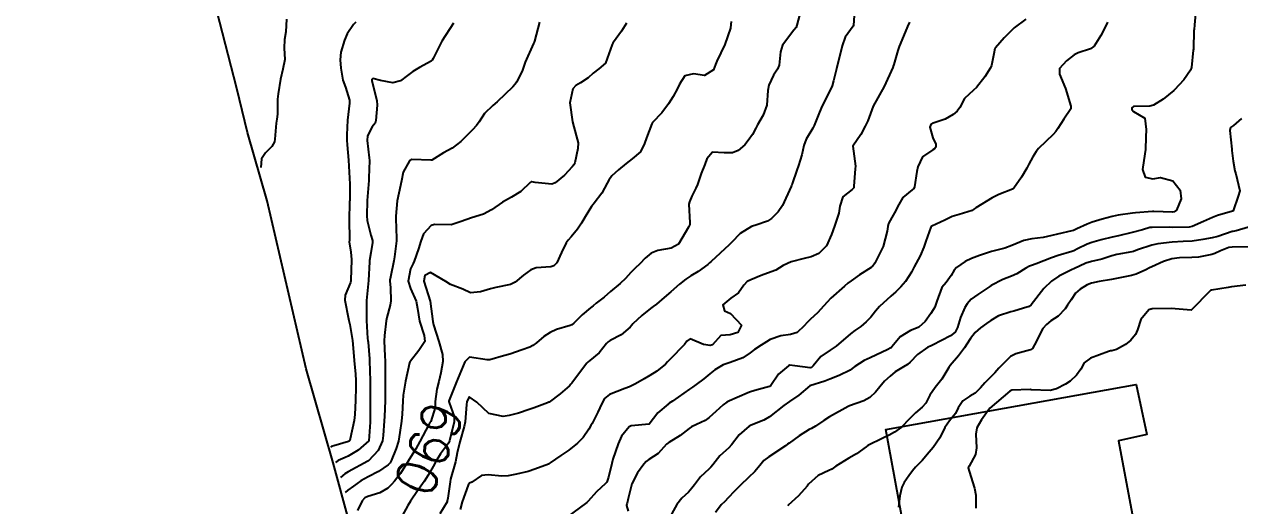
# Model space of a CAD drawing. Header units: metres. Extents: x 292545 to 299085, y 7450245 to 7463078.
# Drawn here: x 296104.6 to 296225.9, y 7454889.4 to 7454937.5 of the extents above; entities that cross this region are included whole.
import ezdxf
from ezdxf.enums import TextEntityAlignment as Align

# ---------------------------------------------------------------- set-up
doc = ezdxf.new("R2010")
doc.units = ezdxf.units.M
for name, color, linetype in [('Area', 45, 'Continuous'), ('Cotas', 45, 'Continuous'), ('Curvas de Nivel 1m', 11, 'Continuous'), ('Curvas de Nivel 5m', 15, 'Continuous'), ('Edificações', 30, 'Continuous')]:
    doc.layers.add(name, color=color, linetype=linetype)
doc.styles.add('Style-STANDARD', font='STANDARD.shx')

msp = doc.modelspace()

# ---------------------------------------------------------------- linework, layer by layer
at = {"layer": 'Area'}
msp.add_polyline3d([(296136.93, 7454888.08, 695.4), (296135.39, 7454893.71, 693.45), (296132.71, 7454903.09, 695.46), (296128.81, 7454919.86, 696.46), (296126.84, 7454926.69, 697.38), (296125.77, 7454931.1, 696), (296120.97, 7454949.86, 696.83), (296120.26, 7454952.28, 696.95), (296120.09, 7454953.6, 696.92), (296116.99, 7454965.78, 697.26), (296114.98, 7454974.18, 697.32), (296113.71, 7454981.37, 695.14), (296113.28, 7454983.04, 695.09), (296112.77, 7454985.55, 694.89), (296109.86, 7454994.06, 696.29), (296108.51, 7455003.69, 694.8), (296108.2, 7455006.27, 694.22), (296107.42, 7455010.39, 693.53), (296105.91, 7455022.85, 691.38), (296105.21, 7455025.84, 692.41), (296104.56, 7455029.49, 691.17)], dxfattribs=at)
at = {"layer": 'Curvas de Nivel 1m', "flags": 128}
for points, elevation in [([(296187.44, 7454938.39), (296187.36, 7454937.39), (296187.33, 7454937.33), (296186.52, 7454936.23), (296186.23, 7454935.34), (296186.08, 7454934.65), (296185.74, 7454933.35), (296185.66, 7454933.06), (296185.36, 7454931.84), (296185.22, 7454931.35), (296185.13, 7454931.13), (296184.25, 7454929.37), (296183.97, 7454928.72), (296183.43, 7454927.38), (296183.3, 7454927.14), (296182.64, 7454926.04), (296182.41, 7454925.39), (296182.19, 7454924.47), (296181.87, 7454923.39), (296181.72, 7454922.93), (296181.24, 7454921.56), (296181.2, 7454921.44), (296181.18, 7454921.4), (296181.13, 7454921.3), (296180.28, 7454919.41), (296179.85, 7454918.77), (296179.19, 7454918.1), (296178.78, 7454917.84), (296177.6, 7454917.45), (296177.28, 7454917.35), (296177.18, 7454917.31), (296176.05, 7454916.59), (296175.17, 7454915.72), (296174.93, 7454915.47), (296173.15, 7454913.8), (296172.99, 7454913.66), (296172.81, 7454913.5), (296171.84, 7454912.81), (296171.13, 7454912.36), (296170.62, 7454912.03), (296169.99, 7454911.54), (296169.11, 7454910.77), (296168.45, 7454910.2), (296167.68, 7454909.56), (296167.35, 7454909.31), (296167.09, 7454909.11), (296166.23, 7454908.43), (296165.34, 7454907.59), (296165.22, 7454907.44), (296165.07, 7454907.25), (296164.17, 7454906.49), (296163.05, 7454905.91), (296162.87, 7454905.8), (296162.69, 7454905.62), (296161.98, 7454904.68), (296161.03, 7454903.93), (296160.87, 7454903.8), (296160.74, 7454903.64), (296159.91, 7454902.55), (296159.23, 7454901.67), (296159.13, 7454901.54), (296159, 7454901.4), (296158.06, 7454900.6), (296156.97, 7454899.76), (296156.93, 7454899.74), (296156.82, 7454899.69), (296155.47, 7454899.2), (296154.97, 7454899.02), (296153.91, 7454898.67), (296152.96, 7454898.41), (296152.39, 7454898.31), (296150.96, 7454898.63), (296149.74, 7454899.77), (296148.98, 7454900.28), (296148.74, 7454899.78), (296148.72, 7454899.53), (296148.58, 7454897.79), (296148.49, 7454897.33), (296148.06, 7454895.79), (296147.8, 7454894.68), (296147.62, 7454893.8), (296147.13, 7454892.05), (296147.08, 7454891.81), (296146.86, 7454890.17), (296146.8, 7454889.86), (296146.79, 7454889.81), (296146.06, 7454888.6)], 689), ([(296130.75, 7454938), (296130.66, 7454936.75), (296130.53, 7454936), (296130.51, 7454935.12), (296130.59, 7454934), (296130.36, 7454933.01), (296130.14, 7454932.01), (296129.9, 7454930.57), (296129.84, 7454930.01), (296129.83, 7454928.52), (296129.77, 7454928.02), (296129.71, 7454927.61), (296129.59, 7454926.02), (296129.53, 7454925.76), (296129.28, 7454925.28), (296128.63, 7454924.66), (296128.25, 7454924.05), (296128.19, 7454923.19)], 696), ([(296147.42, 7454937.61), (296146.24, 7454935.82), (296145.39, 7454934.07), (296145.29, 7454933.92), (296145.19, 7454933.83), (296144.03, 7454933.19), (296143.37, 7454932.8), (296142.82, 7454932.39), (296142.12, 7454931.87), (296141.35, 7454931.66), (296140.12, 7454931.89), (296139.36, 7454932.1), (296139.25, 7454932), (296139.25, 7454931.9), (296139.35, 7454931.46), (296139.77, 7454929.9), (296139.79, 7454929.44), (296139.67, 7454927.9), (296139.58, 7454927.63), (296139.3, 7454927.25), (296138.84, 7454926.35), (296138.8, 7454925.9), (296139.01, 7454924.15), (296139.03, 7454923.9), (296138.97, 7454922.17), (296138.96, 7454921.9), (296138.84, 7454920.29), (296138.81, 7454919.9), (296138.75, 7454918.36), (296138.79, 7454917.9), (296139.17, 7454916.44), (296139.33, 7454915.9), (296139.34, 7454915.72), (296139.15, 7454914.69), (296139.04, 7454913.9), (296139.03, 7454913.79), (296138.92, 7454911.9), (296138.76, 7454910.24), (296138.73, 7454909.91), (296138.72, 7454909.54), (296138.72, 7454907.91), (296138.83, 7454906.12), (296138.86, 7454905.9), (296138.88, 7454905.74), (296139.02, 7454904.07), (296139.04, 7454903.9), (296139.04, 7454903.88), (296139.11, 7454901.9), (296139.11, 7454901.79), (296139.09, 7454899.9), (296139.09, 7454899.78), (296139.1, 7454897.9), (296139.1, 7454897.75), (296138.95, 7454895.9), (296137.89, 7454894.95), (296136.91, 7454894.36), (296136.6, 7454894.24), (296135.91, 7454893.94), (296135.63, 7454893.74)], 694), ([(296156.02, 7454937.7), (296155.52, 7454935.82), (296155.47, 7454935.71), (296155.4, 7454935.58), (296154.58, 7454933.72), (296154.26, 7454932.83), (296153.72, 7454931.73), (296153.57, 7454931.51), (296153.35, 7454931.26), (296151.78, 7454929.75), (296151.33, 7454929.39), (296150.5, 7454928.59), (296149.98, 7454927.77), (296149.7, 7454927.38), (296149.3, 7454926.97), (296148.15, 7454925.8), (296147.28, 7454925.12), (296146.42, 7454924.67), (296145.26, 7454923.94), (296145.17, 7454923.92), (296143.26, 7454923.99), (296143.01, 7454923.85), (296142.39, 7454922.72), (296142.23, 7454921.87), (296141.97, 7454920.62), (296141.8, 7454919.87), (296141.67, 7454918.34), (296141.67, 7454917.87), (296141.7, 7454917.35), (296141.72, 7454915.87), (296141.54, 7454914.26), (296141.46, 7454913.88), (296141.13, 7454912.24), (296141.07, 7454911.94), (296141.06, 7454911.88), (296141.11, 7454911.18), (296141.17, 7454909.88), (296141.09, 7454909.43), (296140.75, 7454908.21), (296140.69, 7454907.88), (296140.52, 7454906.42), (296140.51, 7454905.89), (296140.57, 7454904.34), (296140.59, 7454903.88), (296140.6, 7454902.29), (296140.6, 7454901.88), (296140.61, 7454900.25), (296140.6, 7454899.88), (296140.53, 7454898.31), (296140.51, 7454897.88), (296140.41, 7454896.42), (296140.33, 7454895.89), (296139.89, 7454894.92), (296138.93, 7454893.9), (296138.86, 7454893.86), (296136.89, 7454892.79), (296136.56, 7454892.59), (296136.12, 7454892.23)], 693), ([(296164.7, 7454937.6), (296164.19, 7454936.82), (296163.4, 7454935.73), (296163.32, 7454935.61), (296163.26, 7454935.47), (296162.61, 7454933.62), (296161.94, 7454933.07), (296161.37, 7454932.62), (296160.85, 7454932.15), (296160.11, 7454931.65), (296159.62, 7454931.39), (296159.35, 7454931.04), (296159.04, 7454929.66), (296159.3, 7454927.76), (296159.34, 7454927.66), (296159.35, 7454927.61), (296159.86, 7454925.65), (296159.85, 7454925.08), (296159.52, 7454923.66), (296159.44, 7454923.48), (296159.26, 7454923.26), (296158.49, 7454922.42), (296157.57, 7454921.68), (296157.23, 7454921.54), (296155.57, 7454921.71), (296155.23, 7454921.76), (296155.18, 7454921.76), (296155.08, 7454921.71), (296154.13, 7454920.81), (296153.22, 7454920.24), (296152.31, 7454919.74), (296151.2, 7454918.96), (296150.43, 7454918.54), (296149.2, 7454918.16), (296148.18, 7454917.8), (296147.19, 7454917.48), (296145.51, 7454917.5), (296145.19, 7454917.42), (296144.43, 7454916.58), (296144.17, 7454915.84), (296143.93, 7454915.07), (296143.48, 7454913.85), (296143.38, 7454913.61), (296143.14, 7454913.06), (296142.9, 7454911.85), (296143.11, 7454911.12), (296143.69, 7454909.84), (296143.83, 7454909.1), (296144.03, 7454907.84), (296144.49, 7454906.4), (296144.55, 7454905.83), (296143.96, 7454904.92), (296143.11, 7454903.85), (296143.07, 7454903.8), (296143.02, 7454903.68), (296142.61, 7454901.86), (296142.39, 7454900.45), (296142.35, 7454899.87), (296142.28, 7454898.55), (296142.22, 7454897.87), (296142.07, 7454896.74), (296141.91, 7454895.87), (296141.68, 7454895.12), (296141.2, 7454893.88), (296141.09, 7454893.69), (296140.9, 7454893.5), (296139.94, 7454892.84), (296138.89, 7454892.3), (296138.18, 7454891.91), (296137.43, 7454891.37), (296136.87, 7454890.95), (296136.6, 7454890.72)], 692), ([(296175.13, 7454937.77), (296175.1, 7454937.47), (296175.07, 7454937.13), (296174.53, 7454935.48), (296173.73, 7454933.83), (296173.58, 7454933.5), (296173.37, 7454932.95), (296172.48, 7454932.4), (296171.37, 7454932.55), (296170.52, 7454932.37), (296169.98, 7454931.53), (296169.79, 7454931.09), (296169.34, 7454930.28), (296168.88, 7454929.55), (296168.21, 7454928.67), (296167.3, 7454927.69), (296167.25, 7454927.62), (296167.22, 7454927.57), (296166.69, 7454926.17), (296166.48, 7454925.58), (296166.1, 7454924.75), (296165.27, 7454924.05), (296164.65, 7454923.6), (296163.89, 7454922.98), (296163.24, 7454922.35), (296162.94, 7454921.93), (296162.77, 7454921.62), (296162.23, 7454920.63), (296161.47, 7454919.64), (296161.35, 7454919.5), (296161.21, 7454919.29), (296160.58, 7454918.27), (296160.21, 7454917.65), (296159.8, 7454917.04), (296159.17, 7454916.26), (296158.88, 7454915.95), (296158.66, 7454915.67), (296158.19, 7454914.71), (296157.73, 7454913.68), (296157.44, 7454913.38), (296157.14, 7454913.27), (296155.67, 7454913.17), (296155.13, 7454912.99), (296154.4, 7454912.44), (296153.56, 7454911.73), (296153.11, 7454911.5), (296151.66, 7454911.2), (296151.11, 7454911.09), (296150.1, 7454910.78), (296149.11, 7454910.69), (296148.35, 7454911.03), (296147.12, 7454911.51), (296146.64, 7454911.81), (296145.13, 7454912.72), (296144.54, 7454912.42), (296144.44, 7454911.84), (296145.09, 7454909.83), (296145.34, 7454907.83), (296145.42, 7454907.47), (296145.95, 7454905.82), (296146.31, 7454904.53), (296146.35, 7454903.82), (296146.15, 7454902.68), (296145.96, 7454901.82), (296145.75, 7454901.06), (296145.6, 7454899.82), (296145.58, 7454899.21), (296145.15, 7454897.83), (296145.07, 7454897.71), (296144.95, 7454897.51), (296144.07, 7454895.84), (296143.67, 7454895.1), (296142.9, 7454893.86), (296142.14, 7454892.62), (296141.52, 7454891.87), (296141.22, 7454891.53), (296140.87, 7454891.17), (296140.05, 7454890.7), (296138.86, 7454890.33), (296138.57, 7454890.19), (296138.3, 7454889.91), (296137.83, 7454888.93)], 691), ([(296192.97, 7454937.72), (296192.76, 7454937.27), (296192.36, 7454936.32), (296191.92, 7454935.27), (296191.79, 7454934.88), (296191.38, 7454933.49), (296191.32, 7454933.33), (296191.31, 7454933.28), (296191.28, 7454933.19), (296190.43, 7454931.29), (296189.33, 7454929.31), (296188.78, 7454927.85), (296188.53, 7454927.32), (296188.1, 7454926.51), (296187.28, 7454925.33), (296187.55, 7454923.33), (296187.53, 7454923.05), (296187.41, 7454921.33), (296187.38, 7454921.18), (296187.23, 7454921.01), (296186.3, 7454920.26), (296186, 7454919.34), (296185.91, 7454918.64), (296185.46, 7454917.35), (296185.17, 7454916.5), (296184.68, 7454915.36), (296183.91, 7454914.62), (296183.15, 7454914.29), (296182.43, 7454914.11), (296181.15, 7454913.77), (296180.34, 7454913.41), (296179.61, 7454912.95), (296179.13, 7454912.77), (296178.15, 7454912.42), (296177.12, 7454911.99), (296176.76, 7454911.81), (296176.41, 7454911.46), (296175.89, 7454910.68), (296175.1, 7454910.14), (296174.31, 7454909.48), (296174.48, 7454908.87), (296175.08, 7454908.62), (296176.19, 7454907.46), (296175.8, 7454906.72), (296175.06, 7454906.49), (296174.13, 7454906.41), (296173.27, 7454905.5), (296173.04, 7454905.42), (296172.39, 7454905.51), (296171.05, 7454906.08), (296170.73, 7454905.84), (296170.49, 7454905.53), (296169.03, 7454904.03), (296168.8, 7454903.78), (296168.59, 7454903.55), (296167.72, 7454902.86), (296167.01, 7454902.41), (296166.47, 7454902.1), (296165.59, 7454901.58), (296165.2, 7454901.38), (296164.99, 7454901.3), (296164.52, 7454901.13), (296162.99, 7454900.52), (296162.5, 7454900.11), (296162.22, 7454899.63), (296161.84, 7454898.75), (296161.25, 7454897.64), (296161.14, 7454897.44), (296160.94, 7454897.06), (296160.36, 7454896.22), (296159.8, 7454895.66), (296158.92, 7454894.97), (296158.14, 7454894.44), (296157.08, 7454893.69), (296156.98, 7454893.61), (296156.9, 7454893.57), (296155.55, 7454893.05), (296154.89, 7454892.84), (296153.71, 7454892.55), (296152.89, 7454892.39), (296152.26, 7454892.38), (296150.89, 7454892.5), (296150.23, 7454892.42), (296149.24, 7454891.78), (296149, 7454891.66), (296148.88, 7454891.47), (296148.27, 7454889.79), (296148.08, 7454889.02)], 688), ([(296204.56, 7454938), (296203.42, 7454937.14), (296202.41, 7454936.15), (296201.53, 7454935.16), (296201.48, 7454935.08), (296201.39, 7454934.56), (296201.15, 7454933.39), (296201.06, 7454933.16), (296200.47, 7454932.27), (296199.66, 7454931.19), (296199.35, 7454930.93), (296198.44, 7454930.1), (296197.98, 7454929.2), (296197.71, 7454928.82), (296197.32, 7454928.5), (296196.52, 7454928.02), (296195.31, 7454927.62), (296195.07, 7454927.48), (296195, 7454927.24), (296195.29, 7454926.15), (296195.58, 7454925.53), (296195.59, 7454925.24), (296195.46, 7454925.06), (296195.28, 7454924.95), (296194.24, 7454924.28), (296193.8, 7454923.25), (296193.7, 7454922.81), (296193.44, 7454921.26), (296193.38, 7454921.11), (296193.23, 7454920.96), (296192.29, 7454920.2), (296191.76, 7454919.27), (296191.59, 7454918.89), (296191.2, 7454918.2), (296190.86, 7454917.61), (296190.79, 7454917.29), (296190.74, 7454916.85), (296190.34, 7454915.29), (296189.49, 7454913.65), (296189.25, 7454913.31), (296189.2, 7454913.26), (296189.14, 7454913.22), (296187.97, 7454912.48), (296187.12, 7454911.88), (296186.81, 7454911.64), (296186.45, 7454911.34), (296185.1, 7454910.14), (296184.72, 7454909.74), (296184.41, 7454909.37), (296183.77, 7454908.69), (296183.08, 7454908.04), (296182.74, 7454907.72), (296182.45, 7454907.39), (296181.73, 7454906.73), (296181.06, 7454906.51), (296180.09, 7454906.38), (296179.05, 7454906.02), (296178.69, 7454905.79), (296178.15, 7454905.44), (296177.47, 7454905.01), (296177.04, 7454904.67), (296176.3, 7454904.19), (296175.03, 7454903.72), (296174.36, 7454903.48), (296173.52, 7454902.99), (296173.01, 7454902.58), (296172.42, 7454902.09), (296171.66, 7454901.51), (296171.27, 7454901.24), (296170.99, 7454901.05), (296169.29, 7454899.86), (296168.97, 7454899.64), (296168.92, 7454899.6), (296168.85, 7454899.55), (296167.82, 7454898.7), (296166.95, 7454897.57), (296165.15, 7454897.39), (296164.95, 7454897.3), (296164.19, 7454896.35), (296163.86, 7454895.61), (296163.34, 7454894.05), (296163.22, 7454893.62), (296162.89, 7454892.26), (296162.73, 7454891.78), (296162.6, 7454891.62), (296161.71, 7454890.79), (296160.86, 7454889.86), (296160.74, 7454889.75), (296160.61, 7454889.64), (296158.84, 7454888.35)], 687), ([(296212.73, 7454937.72), (296212.4, 7454937.03), (296212.07, 7454936.38), (296211.41, 7454935.33), (296211.03, 7454935.05), (296209.8, 7454934.66), (296209.39, 7454934.44), (296208.63, 7454933.84), (296207.95, 7454933.08), (296207.94, 7454932.51), (296208.55, 7454931.08), (296209.08, 7454929.32), (296209.05, 7454929.07), (296208.37, 7454928.03), (296207.78, 7454927.09), (296207.58, 7454926.81), (296207.3, 7454926.51), (296205.85, 7454925.11), (296205.6, 7454924.8), (296205.27, 7454924.25), (296204.86, 7454923.52), (296204.66, 7454923.13), (296204.15, 7454922.22), (296203.37, 7454921.14), (296203.3, 7454921.07), (296203.23, 7454921.04), (296201.89, 7454920.49), (296201.22, 7454920.16), (296199.58, 7454919.18), (296199.37, 7454919.02), (296199.21, 7454918.91), (296197.9, 7454918.5), (296197.2, 7454918.29), (296196.47, 7454917.95), (296195.18, 7454917.34), (296195.13, 7454917.3), (296195.1, 7454917.24), (296194.57, 7454915.84), (296194.39, 7454915.25), (296194.02, 7454914.38), (296193.41, 7454913.26), (296193.31, 7454913.09), (296193.14, 7454912.75), (296192.57, 7454911.81), (296192.1, 7454911.27), (296191.6, 7454910.79), (296191.1, 7454910.33), (296189.97, 7454909.3), (296189.55, 7454908.84), (296189.08, 7454908.25), (296188.62, 7454907.77), (296188.08, 7454907.32), (296187.48, 7454906.91), (296187.06, 7454906.58), (296185.64, 7454905.35), (296185.04, 7454904.96), (296184.09, 7454904.31), (296183.35, 7454903.38), (296183.18, 7454903.22), (296183.02, 7454903.19), (296181.49, 7454903.4), (296181.02, 7454903.44), (296180.86, 7454903.4), (296179.87, 7454902.55), (296179.11, 7454901.43), (296178.99, 7454901.33), (296177.5, 7454900.93), (296176.99, 7454900.76), (296175.73, 7454900.22), (296174.98, 7454899.89), (296174.71, 7454899.75), (296174.35, 7454899.49), (296173.62, 7454898.84), (296172.96, 7454898.21), (296172.55, 7454897.91), (296171.67, 7454897.51), (296171.18, 7454897.29), (296170.95, 7454897.12), (296170.05, 7454896.42), (296168.93, 7454895.72), (296168.82, 7454895.66), (296168.7, 7454895.55), (296167.84, 7454894.63), (296166.91, 7454894.03), (296166.65, 7454893.83), (296166.42, 7454893.57), (296165.79, 7454892.69), (296165.23, 7454891.59), (296165.15, 7454891.32), (296164.86, 7454890.14), (296164.76, 7454889.68), (296164.74, 7454889.59), (296164.71, 7454889.45), (296164.85, 7454888.87)], 686), ([(296226.1, 7454928.08), (296225.31, 7454927.41), (296225.01, 7454927.18), (296224.94, 7454926.88), (296225.13, 7454925.03), (296225.15, 7454924.88), (296225.27, 7454923.82), (296225.45, 7454922.88), (296225.56, 7454922.56), (296225.95, 7454920.87), (296225.76, 7454920.34), (296225.27, 7454918.88), (296225.24, 7454918.85), (296225.21, 7454918.84), (296223.7, 7454918.4), (296223.2, 7454918.2), (296222.32, 7454917.79), (296221.19, 7454917.3), (296220.89, 7454917.23), (296219.19, 7454917.22), (296218.91, 7454917.23), (296217.19, 7454917.22), (296216.97, 7454917.19), (296216.21, 7454916.98), (296215.18, 7454916.69), (296213.82, 7454916.37), (296213.18, 7454916.23), (296212.1, 7454915.96), (296211.17, 7454915.7), (296210.69, 7454915.53), (296209.73, 7454915.06), (296209.35, 7454914.88), (296209.16, 7454914.81), (296207.81, 7454914.42), (296207.15, 7454914.18), (296205.6, 7454913.56), (296205.15, 7454913.41), (296204.94, 7454913.33), (296204.56, 7454913.13), (296203.68, 7454912.59), (296203.13, 7454912.33), (296202.27, 7454912.01), (296201.12, 7454911.42), (296200.97, 7454911.32), (296200.77, 7454911.17), (296199.77, 7454910.52), (296199.1, 7454910.04), (296198.7, 7454909.59), (296198.49, 7454909.2), (296198.06, 7454908.21), (296197.75, 7454907.2), (296197.53, 7454906.74), (296197.05, 7454906.37), (296195.26, 7454905.45), (296195.04, 7454905.35), (296194.96, 7454905.32), (296194.8, 7454905.24), (296193.77, 7454904.52), (296193.03, 7454903.76), (296192.76, 7454903.52), (296192.35, 7454903.27), (296191.52, 7454902.77), (296191.01, 7454902.37), (296190.45, 7454901.84), (296189.99, 7454901.3), (296189.55, 7454900.74), (296188.98, 7454900.23), (296188.4, 7454899.9), (296186.97, 7454899.39), (296186.83, 7454899.33), (296184.96, 7454898.28), (296184.4, 7454897.92), (296183.57, 7454897.37), (296183.18, 7454897.14), (296182.95, 7454897.02), (296181.93, 7454896.4), (296180.93, 7454895.65), (296180.78, 7454895.55), (296180.56, 7454895.41), (296178.91, 7454894.31), (296178.42, 7454893.92), (296178.02, 7454893.44), (296177.52, 7454892.82), (296176.89, 7454892.23), (296176.08, 7454891.46), (296175.49, 7454890.85), (296174.86, 7454890.2), (296174.5, 7454889.84), (296174.16, 7454889.49), (296173.59, 7454888.74)], 684), ([(296226.82, 7454917.23), (296225.58, 7454916.88), (296225.25, 7454916.81), (296225.18, 7454916.79), (296223.76, 7454916.32), (296223.18, 7454916.16), (296222.26, 7454916), (296221.17, 7454915.85), (296220.3, 7454915.81), (296219.17, 7454915.75), (296217.76, 7454915.57), (296217.17, 7454915.45), (296215.74, 7454914.99), (296215.34, 7454914.82), (296215.16, 7454914.77), (296213.66, 7454914.51), (296213.15, 7454914.36), (296212.15, 7454914.03), (296211.14, 7454913.81), (296210.57, 7454913.63), (296209.35, 7454913.07), (296209.21, 7454913), (296209.13, 7454912.96), (296207.87, 7454912.33), (296207.12, 7454911.84), (296206.37, 7454911.1), (296205.1, 7454909.49), (296204.9, 7454909.32), (296204.34, 7454909.13), (296203.38, 7454908.85), (296203.09, 7454908.77), (296201.85, 7454908.38), (296201.07, 7454907.93), (296200.63, 7454907.62), (296200.03, 7454907.18), (296199.51, 7454906.73), (296199.05, 7454906.13), (296198.68, 7454905.56), (296198.44, 7454905.2), (296197.85, 7454904.38), (296197.02, 7454903.41), (296196.88, 7454903.21), (296196.19, 7454902.04), (296195.53, 7454901.23), (296194.99, 7454900.45), (296194.58, 7454899.64), (296194.23, 7454899.25), (296193.54, 7454898.68), (296192.96, 7454898.08), (296192.16, 7454897.27), (296191.47, 7454896.76), (296190.94, 7454896.46), (296190.15, 7454896.08), (296188.93, 7454895.48), (296188.81, 7454895.42), (296188.64, 7454895.31), (296187.65, 7454894.59), (296186.91, 7454894.16), (296185.6, 7454893.35), (296185.19, 7454893.07), (296184.9, 7454892.93), (296183.82, 7454892.44), (296182.88, 7454891.57), (296182.79, 7454891.46), (296182.73, 7454891.38), (296181.87, 7454890.39), (296180.85, 7454889.47), (296180.79, 7454889.4)], 683), ([(296226.77, 7454915.27), (296225.17, 7454915.25), (296224.85, 7454915.2), (296224.02, 7454914.89), (296223.44, 7454914.61), (296223.16, 7454914.5), (296221.83, 7454914.24), (296221.15, 7454914.21), (296219.92, 7454914.18), (296219.15, 7454914.06), (296218.31, 7454913.8), (296217.14, 7454913.27), (296216.93, 7454913.18), (296216.54, 7454912.99), (296215.6, 7454912.53), (296215.13, 7454912.4), (296213.97, 7454912.17), (296213.12, 7454912), (296211.88, 7454911.8), (296211.12, 7454911.64), (296210.69, 7454911.48), (296210, 7454911.06), (296209.54, 7454910.64), (296209.1, 7454909.98), (296208.74, 7454909.43), (296208.49, 7454909.08), (296207.8, 7454908.36), (296207.07, 7454907.88), (296206.64, 7454907.53), (296206.28, 7454907.1), (296205.43, 7454905.5), (296205.24, 7454905.12), (296205.04, 7454904.98), (296203.57, 7454904.6), (296203.03, 7454904.33), (296201.86, 7454903.16), (296201.48, 7454902.7), (296201.01, 7454902.22), (296200.47, 7454901.7), (296200.06, 7454901.18), (296199.51, 7454900.66), (296198.98, 7454900.37), (296198.28, 7454899.9), (296197.83, 7454899.2), (296197.54, 7454898.63), (296196.96, 7454897.89), (296196.47, 7454897.22), (296195.97, 7454896.2), (296195.32, 7454895.23), (296194.92, 7454894.75), (296194.22, 7454893.93), (296193.55, 7454893.25), (296193.24, 7454892.91), (296192.89, 7454892.41), (296192.41, 7454891.74), (296192.19, 7454891.27), (296192, 7454890.41), (296191.84, 7454889.28)], 682), ([(296226.54, 7454911.45), (296225.12, 7454911.28), (296224.79, 7454911.21), (296223.11, 7454910.93), (296223.03, 7454910.9), (296221.09, 7454908.93), (296219.09, 7454909.12), (296217.18, 7454909.07), (296217.09, 7454909.04), (296217.04, 7454909.03), (296216.87, 7454908.98), (296216.04, 7454908.03), (296215.74, 7454906.99), (296215.54, 7454906.52), (296215.05, 7454905.94), (296214.53, 7454905.52), (296213.63, 7454905.01), (296213.17, 7454904.89), (296213.04, 7454904.87), (296212.84, 7454904.82), (296211.03, 7454904.15), (296210.4, 7454903.68), (296210.05, 7454903.06), (296209.63, 7454902.45), (296209, 7454901.86), (296208.54, 7454901.54), (296207.65, 7454901.09), (296206.99, 7454900.91), (296205.11, 7454901), (296204.99, 7454901.01), (296203.18, 7454900.95), (296202.99, 7454900.86), (296200.97, 7454899.17), (296200.15, 7454897.99), (296199.68, 7454897.18), (296199.57, 7454896.56), (296199.65, 7454895.18), (296199.56, 7454894.54), (296198.9, 7454893.36), (296198.84, 7454893.25), (296198.83, 7454893.19), (296198.9, 7454892.88), (296199.46, 7454891.18), (296199.57, 7454890.48), (296199.59, 7454889.18)], 681)]:
    msp.add_lwpolyline(points, dxfattribs=dict(at, elevation=elevation))
at = {"layer": 'Curvas de Nivel 5m', "flags": 128}
for points, elevation in [([(296182.06, 7454938.77), (296181.69, 7454937.4), (296181.63, 7454937.19), (296181.42, 7454936.91), (296180.28, 7454935.41), (296180.06, 7454934.74), (296179.93, 7454933.41), (296179.76, 7454933.02), (296179.36, 7454932.42), (296178.9, 7454931.43), (296178.8, 7454930.89), (296178.71, 7454929.44), (296178.33, 7454928.43), (296177.77, 7454927.45), (296177.62, 7454927.12), (296177.29, 7454926.48), (296176.86, 7454925.88), (296176.5, 7454925.46), (296175.85, 7454924.89), (296175.27, 7454924.66), (296174.46, 7454924.67), (296173.28, 7454924.73), (296172.72, 7454924.05), (296172.5, 7454923.51), (296172.16, 7454922.6), (296171.77, 7454921.51), (296171.61, 7454921.14), (296171.22, 7454920.32), (296170.98, 7454919.76), (296170.93, 7454919.52), (296171.03, 7454917.68), (296171.01, 7454917.52), (296170.9, 7454917.24), (296169.88, 7454915.54), (296169.16, 7454915.15), (296167.82, 7454914.9), (296167.15, 7454914.65), (296166.57, 7454914.15), (296166.01, 7454913.58), (296165.57, 7454913.15), (296165.13, 7454912.71), (296164.6, 7454912.12), (296164.06, 7454911.61), (296163.1, 7454910.8), (296162.46, 7454910.26), (296161.67, 7454909.63), (296161.35, 7454909.38), (296161.09, 7454909.17), (296160.26, 7454908.47), (296159.44, 7454907.66), (296159.24, 7454907.49), (296159.07, 7454907.41), (296157.71, 7454907.03), (296157.06, 7454906.72), (296156.45, 7454906.3), (296155.71, 7454905.7), (296155.34, 7454905.41), (296155.04, 7454905.25), (296154.29, 7454904.97), (296153.03, 7454904.56), (296152.4, 7454904.37), (296151.03, 7454903.98), (296150.78, 7454904), (296149.03, 7454904.26), (296148.54, 7454903.79), (296148.2, 7454902.97), (296147.72, 7454901.8), (296146.98, 7454899.95), (296146.94, 7454899.84), (296146.94, 7454899.81), (296146.97, 7454899.71), (296147.48, 7454898.32), (296147.47, 7454897.8), (296147.01, 7454895.89), (296146.99, 7454895.81), (296146.92, 7454895.66), (296146.13, 7454894.6), (296145.65, 7454893.82), (296145.39, 7454893.33), (296144.89, 7454892.46), (296144.49, 7454891.84), (296143.83, 7454890.89), (296143.12, 7454889.86), (296142.85, 7454889.42), (296142.3, 7454888.4)], 690), ([(296221.56, 7454938.93), (296221.43, 7454937.44), (296221.37, 7454936.99), (296221.36, 7454936.93), (296221.3, 7454935.03), (296221.29, 7454934.93), (296221.11, 7454933.2), (296221.02, 7454932.93), (296220.34, 7454931.96), (296219.42, 7454930.95), (296219.39, 7454930.91), (296219.35, 7454930.88), (296218.29, 7454930.01), (296217.33, 7454929.43), (296216.97, 7454929.34), (296215.33, 7454929.28), (296215.16, 7454929.16), (296215.17, 7454929), (296215.32, 7454928.8), (296216.46, 7454928.13), (296216.59, 7454926.98), (296216.54, 7454926.22), (296216.52, 7454924.98), (296216.35, 7454923.9), (296216.21, 7454922.99), (296216.5, 7454922.24), (296217.24, 7454922.06), (296218.01, 7454922.2), (296219.24, 7454921.85), (296219.99, 7454920.94), (296220.1, 7454920.06), (296219.63, 7454918.95), (296219.38, 7454918.78), (296219.21, 7454918.75), (296217.37, 7454918.81), (296217.21, 7454918.81), (296215.54, 7454918.66), (296215.21, 7454918.62), (296213.79, 7454918.43), (296213.2, 7454918.31), (296212.19, 7454918.04), (296211.19, 7454917.75), (296210.69, 7454917.55), (296209.68, 7454917.07), (296209.34, 7454916.91), (296209.18, 7454916.86), (296207.73, 7454916.53), (296207.18, 7454916.4), (296206.29, 7454916.22), (296205.17, 7454916.08), (296204.38, 7454915.92), (296203.17, 7454915.39), (296202.49, 7454915.15), (296201.16, 7454914.81), (296199.93, 7454914.41), (296199.15, 7454914.1), (296198.53, 7454913.82), (296197.65, 7454913.2), (296197.41, 7454912.93), (296197.13, 7454912.42), (296196.62, 7454911.72), (296196.19, 7454911.22), (296195.7, 7454909.83), (296195.47, 7454909.23), (296195.33, 7454908.99), (296195.08, 7454908.61), (296194.52, 7454907.8), (296193.89, 7454907.25), (296193.32, 7454907), (296193.06, 7454906.9), (296192.03, 7454906.29), (296191.18, 7454905.28), (296191.12, 7454905.2), (296191.04, 7454905.16), (296190.78, 7454905.03), (296189.03, 7454904.19), (296188.43, 7454903.91), (296187.5, 7454903.33), (296187.24, 7454903.11), (296187.02, 7454902.95), (296185.94, 7454902.41), (296185, 7454902.06), (296184.5, 7454901.87), (296182.99, 7454901.38), (296181.91, 7454900.47), (296180.98, 7454899.83), (296180.4, 7454899.41), (296178.96, 7454898.28), (296178.42, 7454897.97), (296177.13, 7454897.45), (296177.01, 7454897.4), (296176.95, 7454897.37), (296175.93, 7454896.48), (296175.18, 7454895.48), (296174.92, 7454895.18), (296174.02, 7454894.39), (296173.31, 7454893.5), (296173.13, 7454893.27), (296172.9, 7454893.07), (296172.09, 7454892.31), (296171.48, 7454891.51), (296171.23, 7454891.16), (296170.87, 7454890.75), (296170.22, 7454890.17), (296169.73, 7454889.54), (296168.84, 7454887.96)], 685), ([(296137.65, 7454937.7), (296137.43, 7454937.47), (296136.79, 7454936.56), (296136.52, 7454935.93), (296136.18, 7454934.73), (296136.11, 7454933.94), (296136.18, 7454933.13), (296136.37, 7454931.93), (296136.62, 7454931.21), (296137.04, 7454929.92), (296137.04, 7454929.64), (296136.84, 7454927.93), (296136.77, 7454926.45), (296136.77, 7454925.93), (296136.8, 7454925.45), (296136.93, 7454923.93), (296137.04, 7454922.12), (296137.04, 7454921.92), (296137.05, 7454921.74), (296137.05, 7454919.92), (296137.04, 7454919.76), (296137.01, 7454917.92), (296137.03, 7454916.06), (296137.02, 7454915.92), (296137.01, 7454915.77), (296137.15, 7454914.74), (296137.22, 7454914), (296137.22, 7454913.93), (296137.18, 7454911.98), (296137.18, 7454911.93), (296137.17, 7454911.88), (296137.12, 7454911.7), (296136.59, 7454910.44), (296136.57, 7454909.94), (296136.93, 7454908.07), (296136.97, 7454907.93), (296137.07, 7454907.53), (296137.32, 7454905.93), (296137.47, 7454904.36), (296137.5, 7454903.92), (296137.64, 7454902.55), (296137.67, 7454901.92), (296137.67, 7454901.25), (296137.63, 7454899.92), (296137.58, 7454898.54), (296137.51, 7454897.92), (296137.11, 7454896.11), (296137.06, 7454895.93), (296137, 7454895.86), (296136.93, 7454895.82), (296135.46, 7454895.41), (296135.24, 7454895.32), (296135.15, 7454895.25)], 695)]:
    msp.add_lwpolyline(points, dxfattribs=dict(at, elevation=elevation))
at = {"layer": 'Edificações'}
msp.add_lwpolyline([(296215.7, 7454885.95), (296185.64, 7454880.34), (296184.79, 7454885.46), (296192.47, 7454886.88), (296190.59, 7454897.01), (296215.59, 7454901.52), (296216.67, 7454896.51), (296213.82, 7454895.9)], close=True, dxfattribs=at)

# ---------------------------------------------------------------- texts
at = {"layer": 'Cotas', "style": 'Style-STANDARD'}
msp.add_text('690', height=4, rotation=247.7036, dxfattribs=at).set_placement((296144.98, 7454895.12, 690), align=Align.MIDDLE_CENTER)

doc.saveas('drawing.dxf')
